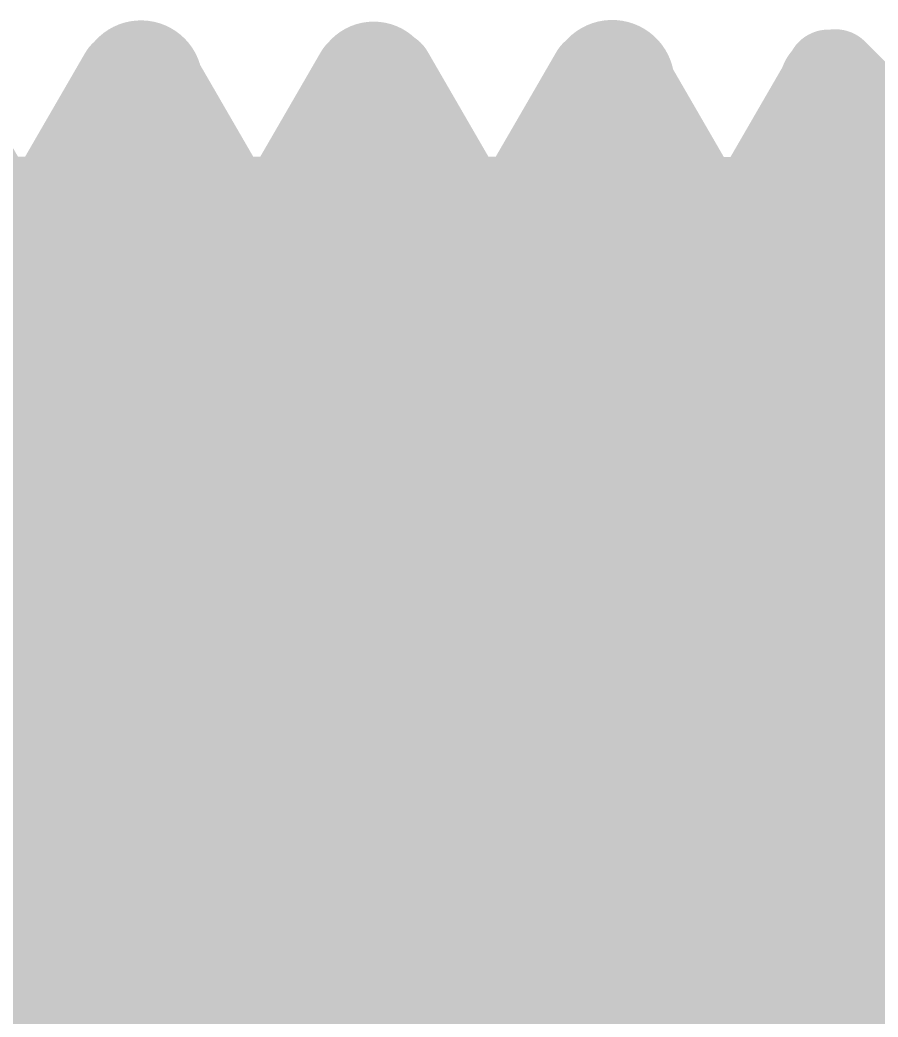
# Model space of a CAD drawing. Header units: millimetres. Extents: x 6.83 to 16.18, y 4.59 to 12.3.
# Drawn here: x 6.9094 to 7.0105, y 8.133 to 8.2504 of the extents above; entities that cross this region are included whole.
import ezdxf

# ---------------------------------------------------------------- set-up
doc = ezdxf.new("R2010")
doc.units = ezdxf.units.MM
doc.header["$MEASUREMENT"] = 0
doc.layers.add('TopOverlay', color=2, linetype='Continuous')

msp = doc.modelspace()

# ---------------------------------------------------------------- linework, layer by layer
at = {"layer": 'TopOverlay', "const_width": 0.01}
for points in [[(6.9214154, 8.242793, -3.668403252937987), (6.9228589, 8.2410094)], [(6.9768272, 8.2428556, -3.620632245332294), (6.9782676, 8.2409392)], [(6.9237838, 8.2380558, -0.05058404973312904), (6.9251688, 8.244343)], [(6.9251688, 8.244343, -0.01974520334444497), (6.9258613, 8.2419202)], [(6.9490834, 8.2426221, -3.78368517791915), (6.9505327, 8.2411968)], [(6.9514841, 8.2380558, -0.05058404973301506), (6.9528691, 8.244343)], [(6.9528691, 8.244343, -0.01974520334504206), (6.9535616, 8.2419202)], [(6.9791838, 8.2380558, -0.05058404973358496), (6.9805688, 8.244343)], [(6.9805689, 8.244343, -0.01974520334504206), (6.9812614, 8.2419202)], [(7.0038978, 8.2420862, -0.3876766281688802), (7.0045668, 8.2439134)], [(7.0054309, 8.2431833, -0.01698169080723096), (7.0070587, 8.2130118)], [(6.9207518, 8.2402995, -0.02099558959303275), (6.9214154, 8.2427929)], [(6.9258613, 8.2419202, -0.02474195630062302), (6.9265538, 8.2380558)], [(6.9535616, 8.2419202, -0.02474195630107804), (6.9542541, 8.2380558)], [(6.9761624, 8.2403656, -0.02093673296520338), (6.9768271, 8.2428555)], [(6.9812613, 8.2419202, -0.02474195630065146), (6.9819538, 8.2380558)], [(7.00323, 8.2365815, -0.01122441712861693), (7.0038978, 8.2420861)], [(6.9228589, 8.2410094, -0.008304341148665939), (6.9235804, 8.2334498)], [(6.9505327, 8.2411968, -0.008892875619056472), (6.9512577, 8.2337243)], [(6.9782675, 8.2409391, -0.008109974182299048), (6.9789882, 8.2333483)], [(6.9200883, 8.2361316, -0.0239127871014048), (6.9207518, 8.2402996)], [(6.9754978, 8.2362125, -0.02395147392654621), (6.9761624, 8.2403656)], [(6.9230913, 8.2313524, -0.0132786198255289), (6.9237838, 8.2380559)], [(6.9265538, 8.2380558, -0.01327853120192942), (6.9272463, 8.2313522)], [(6.9507916, 8.2313524, -0.0132786198255289), (6.9514841, 8.2380559)], [(6.9542542, 8.2380558, -0.01327853120167358), (6.9549467, 8.2313522)], [(6.9784914, 8.2313524, -0.01327861982527306), (6.9791839, 8.2380559)], [(6.9819539, 8.2380558, -0.01327853120147459), (6.9826464, 8.2313522)], [(6.9194248, 8.2288453, -0.01061425651553097), (6.9200882, 8.2361317)], [(6.9748332, 8.2289511, -0.01073074435508702), (6.9754978, 8.2362126)], [(7.0025611, 8.2289892, -0.006836241171460583), (7.00323, 8.2365815)], [(6.9223989, 8.2214253, -0.005152494999374106), (6.9230914, 8.2313524)], [(6.9272463, 8.2313522, -0.005152457688573252), (6.9279388, 8.221425)], [(6.9500992, 8.2214253, -0.00515249499907567), (6.9507917, 8.2313524)], [(6.9549466, 8.2313522, -0.005152457688708259), (6.9556391, 8.221425)], [(6.977799, 8.2214253, -0.005152494999374106), (6.9784915, 8.2313524)], [(6.9826463, 8.2313522, -0.005152457688708259), (6.9833388, 8.221425)], [(6.9682108, 8.2288212, -0.005306519033942178), (6.9682392, 8.2289938)], [(6.9682392, 8.2289938, -0.01039464427181771), (6.9682677, 8.229139)], [(6.9682677, 8.229139, -0.02326882948753859), (6.9682961, 8.2292478)], [(6.9682961, 8.2292478, -0.07629403767443692), (6.9683246, 8.229311)], [(6.9683245, 8.229311, -0.4853903803585072), (6.968353, 8.2293196)], [(6.968353, 8.2293195, -0.1216568620260989), (6.9683815, 8.2292672)], [(6.9683815, 8.2292672, -0.02364708106861021), (6.96841, 8.2291686)], [(6.96841, 8.2291686, -0.005274948820598039), (6.9684385, 8.2290468)], [(6.9684385, 8.2290468, -0.0955930982524368), (6.9711563, 8.2100194)], [(6.9865128, 8.2098332, -0.09316207417608682), (6.9892174, 8.2292476)], [(6.9892174, 8.2292476, -0.0854716310265636), (6.9906046, 8.2241648)], [(6.9043232, 8.2206664, -0.03974721849161791), (6.9056289, 8.2286707)], [(6.9064438, 8.2287861, -0.05355620203434234), (6.9091503, 8.2053633)], [(6.9099611, 8.2043946, -0.05303282852276641), (6.9127257, 8.2287178)], [(6.9130496, 8.2286053, -0.4362669687740443), (6.9144042, 8.2244836)], [(6.931996, 8.2202601, -1.353368337656446), (6.9341323, 8.2278526)], [(6.9341324, 8.2278526, -0.114359290440914), (6.9354873, 8.2221632)], [(6.9393896, 8.2248899, -0.3565641932176451), (6.9403915, 8.2284093)], [(6.9407505, 8.2280597, -0.138107037132378), (6.9435206, 8.2090015)], [(6.9590639, 8.2131321, -0.3618337891088683), (6.9618316, 8.22795)], [(6.9618315, 8.22795, -0.09876718133826155), (6.9631866, 8.2221267)], [(6.994493, 8.2222446, -0.1976352783957118), (6.9958778, 8.2277867)], [(6.9961465, 8.2283023, -0.136149057804307), (6.9988578, 8.2098707)], [(6.9144042, 8.2244835, -0.01317324652307002), (6.9157592, 8.2099509)], [(6.9383887, 8.2142476, -0.008358437815686721), (6.9393896, 8.2248899)], [(6.9658274, 8.2108846, -0.005338427866208605), (6.9669514, 8.2232224)], [(6.9906045, 8.2241648, -0.0167532485353192), (6.9919913, 8.2091731)], [(7.0130691, 8.1914331, -0.01448588326106275), (7.0154886, 8.2237761)], [(6.9354873, 8.2221632, -0.01125348828590683), (6.9368414, 8.2054267)], [(6.9631867, 8.2221267, -0.01156821772016065), (6.9645412, 8.2054454)], [(6.9931084, 8.2049351, -0.009570692669118698), (6.994493, 8.2222446)], [(6.9309279, 8.2072433, -0.007497130438007815), (6.9319961, 8.2202601)], [(6.9373865, 8.199957, -0.004952246792158174), (6.9383887, 8.2142476)], [(6.9576796, 8.1915583, -0.006271319369523165), (6.9590639, 8.213132)], [(6.9647011, 8.1933328, -0.005876777637598842), (6.9658273, 8.2108845)], [(6.9157591, 8.209951, -0.004877086034251207), (6.9171136, 8.1874107)], [(6.9435206, 8.2090015, -0.004771656901046551), (6.9449063, 8.1856531)], [(6.9711562, 8.2100194, -0.004600408952048649), (6.9725152, 8.1873698)], [(6.98516, 8.1874317, -0.005334933454664526), (6.986513, 8.2098332)], [(6.9919913, 8.2091731, -0.004398921093132588), (6.9933781, 8.1856672)], [(6.9988577, 8.2098707, -0.005231227283991229), (7.0002132, 8.1874543)]]:
    msp.add_lwpolyline(points, format="xyb", dxfattribs=at)
for points in [[(6.9217069, 8.244343), (6.9251688, 8.244343)], [(6.9253923, 8.2441945), (6.9262723, 8.2426735)], [(6.9494067, 8.244343), (6.9528691, 8.244343)], [(6.9530921, 8.2441926), (6.9539721, 8.2426716)], [(6.9751964, 8.2412156), (6.9769163, 8.2441864)], [(6.9771064, 8.244343), (6.9805689, 8.244343)], [(6.9807947, 8.2441893), (6.9816748, 8.2426684)], [(7.0029148, 8.2413091), (7.0046507, 8.244309)], [(7.0054127, 8.244343), (7.0122239, 8.2375321)], [(7.0054127, 8.243201), (7.0054127, 8.244343)], [(6.9196798, 8.2410665), (6.9214294, 8.2440905)], [(6.9474069, 8.2411191), (6.9491732, 8.2441717)], [(7.0045668, 8.2439133), (7.0054127, 8.2432011)], [(7.0054127, 8.2198251), (7.0054127, 8.243201)], [(6.9262723, 8.2426735), (6.9271523, 8.2411524)], [(6.9539721, 8.2426716), (6.9548522, 8.2411506)], [(6.9816748, 8.2426684), (6.9825549, 8.2411475)], [(6.918805, 8.2395545), (6.9196798, 8.2410665)], [(6.9271523, 8.2411524), (6.9280323, 8.2396315)], [(6.9465237, 8.2395928), (6.9474069, 8.2411191)], [(6.9548522, 8.2411506), (6.9557323, 8.2396297)], [(6.9743365, 8.2397302), (6.9751964, 8.2412156)], [(6.9825549, 8.2411475), (6.983435, 8.2396265)], [(7.0020468, 8.2398091), (7.0029148, 8.2413091)], [(6.9179301, 8.2380426), (6.918805, 8.2395545)], [(6.9280323, 8.2396315), (6.9289123, 8.2381105)], [(6.9456405, 8.2380666), (6.9465237, 8.2395928)], [(6.9557323, 8.2396297), (6.9566124, 8.2381087)], [(6.9734765, 8.2382449), (6.9743365, 8.2397302)], [(6.983435, 8.2396265), (6.9843151, 8.2381056)], [(7.0011788, 8.2383091), (7.0020468, 8.2398091)], [(6.9170551, 8.2365307), (6.9179301, 8.2380426)], [(6.9289123, 8.2381105), (6.9297924, 8.2365895)], [(6.9447573, 8.2365404), (6.9456405, 8.2380666)], [(6.9566124, 8.2381087), (6.9574926, 8.2365878)], [(6.9726166, 8.2367595), (6.9734765, 8.2382449)], [(6.9843151, 8.2381056), (6.9851953, 8.2365847)], [(7.0003108, 8.2368091), (7.0011788, 8.2383091)], [(7.0122285, 8.2375237), (7.0169494, 8.2293474)], [(7.0122297, 8.2375243), (7.0204095, 8.2293449)], [(6.9161801, 8.2350189), (6.9170551, 8.2365307)], [(6.9297924, 8.2365895), (6.9306725, 8.2350686)], [(6.943874, 8.2350143), (6.9447573, 8.2365404)], [(6.9574926, 8.2365878), (6.9583728, 8.2350669)], [(6.9717566, 8.2352742), (6.9726166, 8.2367595)], [(6.9851953, 8.2365847), (6.9860755, 8.2350638)], [(6.9994428, 8.235309), (7.0003108, 8.2368091)], [(6.915305, 8.2335071), (6.9161801, 8.2350189)], [(6.9306725, 8.2350686), (6.9315527, 8.2335477)], [(6.9429906, 8.2334882), (6.943874, 8.2350143)], [(6.9471561, 8.2280836), (6.9476754, 8.2351325)], [(6.9583728, 8.2350669), (6.959253, 8.233546)], [(6.9708966, 8.2337889), (6.9717566, 8.2352742)], [(6.9860755, 8.2350638), (6.9869557, 8.233543)], [(6.9985747, 8.233809), (6.9994428, 8.235309)], [(6.9512577, 8.2337243), (6.9519826, 8.2239782)], [(6.9700365, 8.2323036), (6.9708966, 8.2337889)], [(6.9977066, 8.2323089), (6.9985747, 8.233809)], [(6.903852, 8.2335418), (6.9047323, 8.2320208)], [(6.9144298, 8.2319954), (6.915305, 8.2335071)], [(6.9235804, 8.2334498), (6.924302, 8.2236797)], [(6.9315527, 8.2335477), (6.9324329, 8.2320269)], [(6.9421072, 8.2319622), (6.9429906, 8.2334882)], [(6.959253, 8.233546), (6.9601332, 8.2320251)], [(6.9789882, 8.2333484), (6.9797086, 8.2235698)], [(6.9869557, 8.233543), (6.9878359, 8.2320221)], [(6.9047323, 8.2320208), (6.9064931, 8.228979)], [(6.9135546, 8.2304837), (6.9144298, 8.2319954)], [(6.9324329, 8.2320269), (6.9341934, 8.2289852)], [(6.9412238, 8.2304362), (6.9421072, 8.2319622)], [(6.9601332, 8.2320251), (6.9618937, 8.2289834)], [(6.9691765, 8.2308183), (6.9700365, 8.2323036)], [(6.9878359, 8.2320221), (6.9895964, 8.2289805)], [(6.9968385, 8.2308088), (6.9977066, 8.2323089)], [(6.9126794, 8.228972), (6.9135546, 8.2304837)], [(6.9403404, 8.2289102), (6.9412238, 8.2304362)], [(6.9683165, 8.2293331), (6.9691765, 8.2308183)], [(6.9959704, 8.2293087), (6.9968385, 8.2308088)], [(6.9060853, 8.2293331), (6.9062883, 8.2293331)], [(6.9062883, 8.2293331), (6.9130895, 8.2293331)], [(6.9337857, 8.2293487), (6.9339828, 8.2293487)], [(6.9339828, 8.2293487), (6.9407974, 8.2293487)], [(6.9614731, 8.2293331), (6.9616913, 8.2293331)], [(6.9616913, 8.2293331), (6.9684848, 8.2293331)], [(6.9680865, 8.2289362), (6.9683165, 8.2293331)], [(6.9741687, 8.2186683), (6.9748332, 8.2289511)], [(6.9891787, 8.2293087), (6.9894063, 8.2293087)], [(6.9894063, 8.2293087), (6.9961904, 8.2293087)], [(6.9958173, 8.2290443), (6.9959704, 8.2293087)], [(7.0018924, 8.2188746), (7.0025611, 8.2289892)], [(6.9061247, 8.228741), (6.9064438, 8.2287861)], [(6.9187615, 8.2185483), (6.9194249, 8.2288452)], [(6.9461173, 8.2120396), (6.9471561, 8.2280836)], [(6.968154, 8.2284305), (6.9682108, 8.2288212)], [(6.924302, 8.2236797), (6.9250237, 8.2116356)], [(6.9519826, 8.2239782), (6.9527074, 8.211932)], [(6.9797086, 8.2235698), (6.9804291, 8.2115267)], [(6.9217063, 8.2089031), (6.9223988, 8.2214253)], [(6.9279388, 8.2214251), (6.9286313, 8.2089029)], [(6.9494067, 8.2089031), (6.9500992, 8.2214253)], [(6.9556391, 8.2214251), (6.9563316, 8.2089029)], [(6.9771064, 8.2089031), (6.9777989, 8.2214253)], [(6.9833388, 8.2214251), (6.9840313, 8.2089029)], [(6.9180982, 8.2059883), (6.9187615, 8.2185483)], [(6.9735041, 8.2061082), (6.9741687, 8.2186683)], [(7.0012241, 8.2065362), (7.0018924, 8.2188746)], [(6.8333137, 8.214343), (6.9095132, 8.214343)], [(6.9094129, 8.1233431), (6.9094129, 8.214343)], [(7.0070587, 8.2130118), (7.0078839, 8.185725)], [(6.9250237, 8.2116356), (6.9257454, 8.1971081)], [(6.9455979, 8.2021112), (6.9461173, 8.2120396)], [(6.9527074, 8.211932), (6.9534322, 8.1973844)], [(6.9804291, 8.2115267), (6.9811497, 8.1970065)], [(6.9210139, 8.1943939), (6.9217063, 8.2089031)], [(6.9286313, 8.2089029), (6.9293238, 8.1943938)], [(6.9487142, 8.1943939), (6.9494067, 8.2089031)], [(6.9563316, 8.2089029), (6.9570241, 8.1943938)], [(6.9764139, 8.1943939), (6.9771064, 8.2089031)], [(6.9840313, 8.2089029), (6.9847238, 8.1943938)], [(6.9298597, 8.1893192), (6.9309278, 8.2072433)], [(6.9174348, 8.1917544), (6.9180982, 8.2059883)], [(6.9645411, 8.2054454), (6.9658956, 8.1813813)], [(6.9728396, 8.1918621), (6.9735041, 8.2061082)], [(7.0005558, 8.1923194), (7.0012241, 8.2065362)], [(6.9085792, 8.1793351), (6.9099612, 8.2043946)], [(6.9091503, 8.2053634), (6.9105039, 8.1812195)], [(6.9368414, 8.2054267), (6.9381956, 8.1813843)], [(6.9917232, 8.1802308), (6.9931083, 8.2049351)], [(6.9093266, 8.202343), (6.9169996, 8.202343)], [(6.9169127, 8.1233431), (6.9169127, 8.202343)], [(6.9450786, 8.190781), (6.9455979, 8.2021112)], [(6.9363851, 8.1814896), (6.9373865, 8.199957)], [(6.9534322, 8.1973844), (6.9541571, 8.1806752)], [(6.9257454, 8.1971081), (6.926467, 8.1804427)], [(6.9811497, 8.1970065), (6.9818704, 8.1803573)], [(6.9203214, 8.1782468), (6.9210139, 8.1943939)], [(6.9293238, 8.1943938), (6.9300163, 8.1782466)], [(6.9480217, 8.1782468), (6.9487142, 8.1943939)], [(6.9570241, 8.1943938), (6.9577166, 8.1782466)], [(6.9757214, 8.1782468), (6.9764139, 8.1943939)], [(6.9847238, 8.1943938), (6.9854163, 8.1782466)], [(6.9635758, 8.1708019), (6.9647012, 8.1933328)], [(6.9167715, 8.1760978), (6.9174348, 8.1917544)], [(6.9562954, 8.163115), (6.9576795, 8.1915584)], [(6.9721751, 8.176185), (6.9728396, 8.1918621)], [(6.9998871, 8.1765096), (7.0005558, 8.1923194)], [(7.0118593, 8.1667156), (7.0130691, 8.1914331)], [(6.9445592, 8.1783668), (6.9450786, 8.190781)], [(6.9287913, 8.167427), (6.9298597, 8.1893192)], [(6.9171137, 8.1874106), (6.9184685, 8.1588692)], [(6.9725152, 8.1873697), (6.9738741, 8.1587672)], [(6.9838076, 8.1588935), (6.9851599, 8.1874317)], [(7.0002132, 8.1874543), (7.0015695, 8.1588695)], [(6.9449062, 8.1856531), (6.9462907, 8.1560834)], [(6.9933782, 8.1856672), (6.9947649, 8.1560933)], [(7.0078839, 8.185725), (7.0087113, 8.1533125)], [(6.9105039, 8.1812195), (6.9118574, 8.1516824)], [(6.935384, 8.1599797), (6.9363851, 8.1814896)], [(6.9381956, 8.1813843), (6.9395499, 8.1518296)], [(6.9658956, 8.1813813), (6.9672501, 8.1518256)], [(6.926467, 8.1804427), (6.9271886, 8.1622341)], [(6.9541571, 8.1806752), (6.9548819, 8.1624018)], [(6.9818704, 8.1803573), (6.9825911, 8.1621726)], [(6.9903386, 8.1497556), (6.9917232, 8.1802308)], [(6.9071962, 8.1488499), (6.9085792, 8.1793351)], [(6.9196289, 8.1607503), (6.9203214, 8.1782468)], [(6.9300163, 8.1782466), (6.9307088, 8.1607502)], [(6.9440398, 8.1651903), (6.9445592, 8.1783668)], [(6.9473292, 8.1607503), (6.9480217, 8.1782468)], [(6.9577166, 8.1782466), (6.9584091, 8.1607502)], [(6.9750289, 8.1607503), (6.9757214, 8.1782468)], [(6.9854163, 8.1782466), (6.9861088, 8.1607502)], [(6.9161081, 8.1592352), (6.9167715, 8.1760978)], [(6.9715105, 8.1592965), (6.9721751, 8.176185)], [(6.9992184, 8.1594795), (6.9998871, 8.1765096)], [(6.9624509, 8.1453913), (6.9635758, 8.1708019)], [(6.9277227, 8.143029), (6.9287913, 8.167427)], [(7.0106499, 8.1389328), (7.0118593, 8.1667156)], [(6.9435205, 8.1515143), (6.9440398, 8.1651903)], [(6.9271886, 8.1622341), (6.9279102, 8.1430352)], [(6.9548819, 8.1624018), (6.9556068, 8.1431229)], [(6.9549115, 8.1308394), (6.9562954, 8.163115)], [(6.9825911, 8.1621726), (6.9833115, 8.1430031)], [(6.9189364, 8.142289), (6.9196289, 8.1607503)], [(6.9307088, 8.1607502), (6.9320937, 8.1233431)], [(6.9343826, 8.1366978), (6.935384, 8.1599797)], [(6.9466367, 8.142289), (6.9473292, 8.1607503)], [(6.9584091, 8.1607502), (6.9597941, 8.1233431)], [(6.9743364, 8.142289), (6.9750289, 8.1607503)], [(6.9861088, 8.1607502), (6.9874938, 8.1233431)], [(6.9147814, 8.1233431), (6.9161081, 8.1592352)], [(6.9184685, 8.1588692), (6.9198232, 8.1269984)], [(6.9701815, 8.1233431), (6.9715105, 8.1592965)], [(6.9738741, 8.1587672), (6.9752336, 8.1267855)], [(6.9824553, 8.1270896), (6.9838076, 8.1588935)], [(6.9978818, 8.123344), (6.9992184, 8.1594795)], [(7.0015695, 8.1588695), (7.0029252, 8.1269898)], [(6.9462907, 8.1560834), (6.9476765, 8.1233504)], [(6.9947649, 8.1560933), (6.9961521, 8.1232822)], [(7.0087113, 8.1533125), (7.0095504, 8.1184562)], [(6.9118574, 8.1516824), (6.9132101, 8.1194923)], [(6.9395499, 8.1518296), (6.9409047, 8.1196178)], [(6.9424817, 8.1233431), (6.9435205, 8.1515143)], [(6.9672501, 8.1518256), (6.9686052, 8.1196044)], [(6.9889536, 8.116784), (6.9903386, 8.1497556)], [(6.9058144, 8.1158713), (6.9071962, 8.1488499)], [(6.9168635, 8.148843), (6.9563322, 8.148843)], [(6.9168635, 8.148343), (6.9563322, 8.148343)], [(6.9169127, 8.098343), (6.9169127, 8.148343)], [(6.9613244, 8.1184959), (6.9624509, 8.1453913)], [(6.9168635, 8.142593), (6.9563322, 8.142593)], [(6.9182439, 8.1233431), (6.9189364, 8.142289)], [(6.9266545, 8.1174775), (6.9277227, 8.143029)], [(6.9279102, 8.1430352), (6.9286319, 8.1233431)], [(6.9459442, 8.1233431), (6.9466367, 8.142289)], [(6.9556068, 8.1431229), (6.9563316, 8.1233431)], [(6.9562829, 8.104093), (6.9562829, 8.142593)], [(6.9736439, 8.1233431), (6.9743364, 8.142289)], [(6.9833115, 8.1430031), (6.9840319, 8.1233431)], [(7.0094403, 8.1099314), (7.0106499, 8.1389328)], [(6.9333809, 8.1126825), (6.9343826, 8.1366978)], [(6.9535277, 8.0978312), (6.9549115, 8.1308394)]]:
    msp.add_lwpolyline(points, dxfattribs=at)
at = {"layer": 'TopOverlay', "const_width": 0.005}
for points in [[(6.9192069, 8.244343, 1), (6.9242069, 8.244343, 1)], [(6.9226688, 8.244343, 1), (6.9276688, 8.244343, 1)], [(6.9226688, 8.244343, 1), (6.9276688, 8.244343, 1)], [(6.9226688, 8.244343, 1), (6.9276688, 8.244343, 1)], [(6.9228923, 8.2441945, 1), (6.9278923, 8.2441945, 1)], [(6.9469067, 8.244343, 1), (6.9519067, 8.244343, 1)], [(6.9503691, 8.244343, 1), (6.9553691, 8.244343, 1)], [(6.9503691, 8.244343, 1), (6.9553691, 8.244343, 1)], [(6.9503691, 8.244343, 1), (6.9553691, 8.244343, 1)], [(6.9505921, 8.2441926, 1), (6.9555921, 8.2441926, 1)], [(6.9744163, 8.2441864, 1), (6.9794163, 8.2441864, 1)], [(6.9746064, 8.244343, 1), (6.9796064, 8.244343, 1)], [(6.9780688, 8.244343, 1), (6.9830688, 8.244343, 1)], [(6.9780689, 8.244343, 1), (6.9830689, 8.244343, 1)], [(6.9780689, 8.244343, 1), (6.9830689, 8.244343, 1)], [(6.9782947, 8.2441893, 1), (6.9832947, 8.2441893, 1)], [(7.0021507, 8.244309, 1), (7.0071507, 8.244309, 1)], [(7.0029127, 8.244343, 1), (7.0079127, 8.244343, 1)], [(7.0029127, 8.244343, 1), (7.0079127, 8.244343, 1)], [(6.9189294, 8.2440905, 1), (6.9239294, 8.2440905, 1)], [(6.9466732, 8.2441717, 1), (6.9516732, 8.2441717, 1)], [(7.0020668, 8.2439134, 1), (7.0070668, 8.2439134, 1)], [(7.0020668, 8.2439133, 1), (7.0070668, 8.2439133, 1)], [(7.0029127, 8.2432011, 1), (7.0079127, 8.2432011, 1)], [(7.0029127, 8.243201, 1), (7.0079127, 8.243201, 1)], [(7.0029127, 8.243201, 1), (7.0079127, 8.243201, 1)], [(7.0029309, 8.2431833, 1), (7.0079309, 8.2431833, 1)], [(6.9189154, 8.242793, 1), (6.9239154, 8.242793, 1)], [(6.9189154, 8.2427929, 1), (6.9239154, 8.2427929, 1)], [(6.9233613, 8.2419202, 1), (6.9283613, 8.2419202, 1)], [(6.9233613, 8.2419202, 1), (6.9283613, 8.2419202, 1)], [(6.9237723, 8.2426735, 1), (6.9287723, 8.2426735, 1)], [(6.9237723, 8.2426735, 1), (6.9287723, 8.2426735, 1)], [(6.9465834, 8.2426221, 1), (6.9515834, 8.2426221, 1)], [(6.9510616, 8.2419202, 1), (6.9560616, 8.2419202, 1)], [(6.9510616, 8.2419202, 1), (6.9560616, 8.2419202, 1)], [(6.9514721, 8.2426716, 1), (6.9564721, 8.2426716, 1)], [(6.9514721, 8.2426716, 1), (6.9564721, 8.2426716, 1)], [(6.9743271, 8.2428555, 1), (6.9793271, 8.2428555, 1)], [(6.9743272, 8.2428556, 1), (6.9793272, 8.2428556, 1)], [(6.9787613, 8.2419202, 1), (6.9837613, 8.2419202, 1)], [(6.9787614, 8.2419202, 1), (6.9837614, 8.2419202, 1)], [(6.9791748, 8.2426684, 1), (6.9841748, 8.2426684, 1)], [(6.9791748, 8.2426684, 1), (6.9841748, 8.2426684, 1)], [(7.0013978, 8.2420862, 1), (7.0063978, 8.2420862, 1)], [(7.0013978, 8.2420861, 1), (7.0063978, 8.2420861, 1)], [(6.9171798, 8.2410665, 1), (6.9221798, 8.2410665, 1)], [(6.9171798, 8.2410665, 1), (6.9221798, 8.2410665, 1)], [(6.9203589, 8.2410094, 1), (6.9253589, 8.2410094, 1)], [(6.9203589, 8.2410094, 1), (6.9253589, 8.2410094, 1)], [(6.9246523, 8.2411524, 1), (6.9296523, 8.2411524, 1)], [(6.9246523, 8.2411524, 1), (6.9296523, 8.2411524, 1)], [(6.9449069, 8.2411191, 1), (6.9499069, 8.2411191, 1)], [(6.9449069, 8.2411191, 1), (6.9499069, 8.2411191, 1)], [(6.9480327, 8.2411968, 1), (6.9530327, 8.2411968, 1)], [(6.9480327, 8.2411968, 1), (6.9530327, 8.2411968, 1)], [(6.9523522, 8.2411506, 1), (6.9573522, 8.2411506, 1)], [(6.9523522, 8.2411506, 1), (6.9573522, 8.2411506, 1)], [(6.9726964, 8.2412156, 1), (6.9776964, 8.2412156, 1)], [(6.9726964, 8.2412156, 1), (6.9776964, 8.2412156, 1)], [(6.9757675, 8.2409391, 1), (6.9807675, 8.2409391, 1)], [(6.9757676, 8.2409392, 1), (6.9807676, 8.2409392, 1)], [(6.9800549, 8.2411475, 1), (6.9850549, 8.2411475, 1)], [(6.9800549, 8.2411475, 1), (6.9850549, 8.2411475, 1)], [(7.0004148, 8.2413091, 1), (7.0054148, 8.2413091, 1)], [(7.0004148, 8.2413091, 1), (7.0054148, 8.2413091, 1)], [(6.916305, 8.2395545, 1), (6.921305, 8.2395545, 1)], [(6.916305, 8.2395545, 1), (6.921305, 8.2395545, 1)], [(6.9182518, 8.2402996, 1), (6.9232518, 8.2402996, 1)], [(6.9182518, 8.2402995, 1), (6.9232518, 8.2402995, 1)], [(6.9255323, 8.2396315, 1), (6.9305323, 8.2396315, 1)], [(6.9255323, 8.2396315, 1), (6.9305323, 8.2396315, 1)], [(6.9440237, 8.2395928, 1), (6.9490237, 8.2395928, 1)], [(6.9440237, 8.2395928, 1), (6.9490237, 8.2395928, 1)], [(6.9532323, 8.2396297, 1), (6.9582323, 8.2396297, 1)], [(6.9532323, 8.2396297, 1), (6.9582323, 8.2396297, 1)], [(6.9718365, 8.2397302, 1), (6.9768365, 8.2397302, 1)], [(6.9718365, 8.2397302, 1), (6.9768365, 8.2397302, 1)], [(6.9736624, 8.2403656, 1), (6.9786624, 8.2403656, 1)], [(6.9736624, 8.2403656, 1), (6.9786624, 8.2403656, 1)], [(6.980935, 8.2396265, 1), (6.985935, 8.2396265, 1)], [(6.980935, 8.2396265, 1), (6.985935, 8.2396265, 1)], [(6.9995468, 8.2398091, 1), (7.0045468, 8.2398091, 1)], [(6.9995468, 8.2398091, 1), (7.0045468, 8.2398091, 1)], [(6.9154301, 8.2380426, 1), (6.9204301, 8.2380426, 1)], [(6.9154301, 8.2380426, 1), (6.9204301, 8.2380426, 1)], [(6.9212838, 8.2380559, 1), (6.9262838, 8.2380559, 1)], [(6.9212838, 8.2380558, 1), (6.9262838, 8.2380558, 1)], [(6.9240538, 8.2380558, 1), (6.9290538, 8.2380558, 1)], [(6.9240538, 8.2380558, 1), (6.9290538, 8.2380558, 1)], [(6.9264123, 8.2381105, 1), (6.9314123, 8.2381105, 1)], [(6.9264123, 8.2381105, 1), (6.9314123, 8.2381105, 1)], [(6.9431405, 8.2380666, 1), (6.9481405, 8.2380666, 1)], [(6.9431405, 8.2380666, 1), (6.9481405, 8.2380666, 1)], [(6.9489841, 8.2380559, 1), (6.9539841, 8.2380559, 1)], [(6.9489841, 8.2380558, 1), (6.9539841, 8.2380558, 1)], [(6.9517541, 8.2380558, 1), (6.9567541, 8.2380558, 1)], [(6.9517542, 8.2380558, 1), (6.9567542, 8.2380558, 1)], [(6.9541124, 8.2381087, 1), (6.9591124, 8.2381087, 1)], [(6.9541124, 8.2381087, 1), (6.9591124, 8.2381087, 1)], [(6.9709765, 8.2382449, 1), (6.9759765, 8.2382449, 1)], [(6.9709765, 8.2382449, 1), (6.9759765, 8.2382449, 1)], [(6.9766838, 8.2380558, 1), (6.9816838, 8.2380558, 1)], [(6.9766839, 8.2380559, 1), (6.9816839, 8.2380559, 1)], [(6.9794538, 8.2380558, 1), (6.9844538, 8.2380558, 1)], [(6.9794539, 8.2380558, 1), (6.9844539, 8.2380558, 1)], [(6.9818151, 8.2381056, 1), (6.9868151, 8.2381056, 1)], [(6.9818151, 8.2381056, 1), (6.9868151, 8.2381056, 1)], [(6.9986788, 8.2383091, 1), (7.0036788, 8.2383091, 1)], [(6.9986788, 8.2383091, 1), (7.0036788, 8.2383091, 1)], [(7.0097239, 8.2375321, 1), (7.0147239, 8.2375321, 1)], [(7.0097285, 8.2375237, 1), (7.0147285, 8.2375237, 1)], [(7.0097297, 8.2375243, 1), (7.0147297, 8.2375243, 1)], [(6.9145551, 8.2365307, 1), (6.9195551, 8.2365307, 1)], [(6.9145551, 8.2365307, 1), (6.9195551, 8.2365307, 1)], [(6.9175882, 8.2361317, 1), (6.9225882, 8.2361317, 1)], [(6.9175883, 8.2361316, 1), (6.9225883, 8.2361316, 1)], [(6.9272924, 8.2365895, 1), (6.9322924, 8.2365895, 1)], [(6.9272924, 8.2365895, 1), (6.9322924, 8.2365895, 1)], [(6.9422573, 8.2365404, 1), (6.9472573, 8.2365404, 1)], [(6.9422573, 8.2365404, 1), (6.9472573, 8.2365404, 1)], [(6.9549926, 8.2365878, 1), (6.9599926, 8.2365878, 1)], [(6.9549926, 8.2365878, 1), (6.9599926, 8.2365878, 1)], [(6.9701166, 8.2367595, 1), (6.9751166, 8.2367595, 1)], [(6.9701166, 8.2367595, 1), (6.9751166, 8.2367595, 1)], [(6.9729978, 8.2362126, 1), (6.9779978, 8.2362126, 1)], [(6.9729978, 8.2362125, 1), (6.9779978, 8.2362125, 1)], [(6.9826953, 8.2365847, 1), (6.9876953, 8.2365847, 1)], [(6.9826953, 8.2365847, 1), (6.9876953, 8.2365847, 1)], [(6.9978108, 8.2368091, 1), (7.0028108, 8.2368091, 1)], [(6.9978108, 8.2368091, 1), (7.0028108, 8.2368091, 1)], [(7.00073, 8.2365815, 1), (7.00573, 8.2365815, 1)], [(7.00073, 8.2365815, 1), (7.00573, 8.2365815, 1)], [(6.9136801, 8.2350189, 1), (6.9186801, 8.2350189, 1)], [(6.9136801, 8.2350189, 1), (6.9186801, 8.2350189, 1)], [(6.9281725, 8.2350686, 1), (6.9331725, 8.2350686, 1)], [(6.9281725, 8.2350686, 1), (6.9331725, 8.2350686, 1)], [(6.941374, 8.2350143, 1), (6.946374, 8.2350143, 1)], [(6.941374, 8.2350143, 1), (6.946374, 8.2350143, 1)], [(6.9451754, 8.2351325, 1), (6.9501754, 8.2351325, 1)], [(6.9558728, 8.2350669, 1), (6.9608728, 8.2350669, 1)], [(6.9558728, 8.2350669, 1), (6.9608728, 8.2350669, 1)], [(6.9692566, 8.2352742, 1), (6.9742566, 8.2352742, 1)], [(6.9692566, 8.2352742, 1), (6.9742566, 8.2352742, 1)], [(6.9835755, 8.2350638, 1), (6.9885755, 8.2350638, 1)], [(6.9835755, 8.2350638, 1), (6.9885755, 8.2350638, 1)], [(6.9969428, 8.235309, 1), (7.0019428, 8.235309, 1)], [(6.9969428, 8.235309, 1), (7.0019428, 8.235309, 1)], [(6.9487577, 8.2337243, 1), (6.9537577, 8.2337243, 1)], [(6.9487577, 8.2337243, 1), (6.9537577, 8.2337243, 1)], [(6.9683966, 8.2337889, 1), (6.9733966, 8.2337889, 1)], [(6.9683966, 8.2337889, 1), (6.9733966, 8.2337889, 1)], [(6.9960747, 8.233809, 1), (7.0010747, 8.233809, 1)], [(6.9960747, 8.233809, 1), (7.0010747, 8.233809, 1)], [(6.912805, 8.2335071, 1), (6.917805, 8.2335071, 1)], [(6.912805, 8.2335071, 1), (6.917805, 8.2335071, 1)], [(6.9210804, 8.2334498, 1), (6.9260804, 8.2334498, 1)], [(6.9210804, 8.2334498, 1), (6.9260804, 8.2334498, 1)], [(6.9290527, 8.2335477, 1), (6.9340527, 8.2335477, 1)], [(6.9290527, 8.2335477, 1), (6.9340527, 8.2335477, 1)], [(6.9404906, 8.2334882, 1), (6.9454906, 8.2334882, 1)], [(6.9404906, 8.2334882, 1), (6.9454906, 8.2334882, 1)], [(6.956753, 8.233546, 1), (6.961753, 8.233546, 1)], [(6.956753, 8.233546, 1), (6.961753, 8.233546, 1)], [(6.9764882, 8.2333484, 1), (6.9814882, 8.2333484, 1)], [(6.9764882, 8.2333483, 1), (6.9814882, 8.2333483, 1)], [(6.9844557, 8.233543, 1), (6.9894557, 8.233543, 1)], [(6.9844557, 8.233543, 1), (6.9894557, 8.233543, 1)], [(6.9022323, 8.2320208, 1), (6.9072323, 8.2320208, 1)], [(6.9022323, 8.2320208, 1), (6.9072323, 8.2320208, 1)], [(6.9119298, 8.2319954, 1), (6.9169298, 8.2319954, 1)], [(6.9119298, 8.2319954, 1), (6.9169298, 8.2319954, 1)], [(6.9205913, 8.2313524, 1), (6.9255913, 8.2313524, 1)], [(6.9205914, 8.2313524, 1), (6.9255914, 8.2313524, 1)], [(6.9247463, 8.2313522, 1), (6.9297463, 8.2313522, 1)], [(6.9247463, 8.2313522, 1), (6.9297463, 8.2313522, 1)], [(6.9299329, 8.2320269, 1), (6.9349329, 8.2320269, 1)], [(6.9299329, 8.2320269, 1), (6.9349329, 8.2320269, 1)], [(6.9396072, 8.2319622, 1), (6.9446072, 8.2319622, 1)], [(6.9396072, 8.2319622, 1), (6.9446072, 8.2319622, 1)], [(6.9482916, 8.2313524, 1), (6.9532916, 8.2313524, 1)], [(6.9482917, 8.2313524, 1), (6.9532917, 8.2313524, 1)], [(6.9524466, 8.2313522, 1), (6.9574466, 8.2313522, 1)], [(6.9524467, 8.2313522, 1), (6.9574467, 8.2313522, 1)], [(6.9576332, 8.2320251, 1), (6.9626332, 8.2320251, 1)], [(6.9576332, 8.2320251, 1), (6.9626332, 8.2320251, 1)], [(6.9675365, 8.2323036, 1), (6.9725365, 8.2323036, 1)], [(6.9675365, 8.2323036, 1), (6.9725365, 8.2323036, 1)], [(6.9759914, 8.2313524, 1), (6.9809914, 8.2313524, 1)], [(6.9759915, 8.2313524, 1), (6.9809915, 8.2313524, 1)], [(6.9801463, 8.2313522, 1), (6.9851463, 8.2313522, 1)], [(6.9801464, 8.2313522, 1), (6.9851464, 8.2313522, 1)], [(6.9853359, 8.2320221, 1), (6.9903359, 8.2320221, 1)], [(6.9853359, 8.2320221, 1), (6.9903359, 8.2320221, 1)], [(6.9952066, 8.2323089, 1), (7.0002066, 8.2323089, 1)], [(6.9952066, 8.2323089, 1), (7.0002066, 8.2323089, 1)], [(6.9110546, 8.2304837, 1), (6.9160546, 8.2304837, 1)], [(6.9110546, 8.2304837, 1), (6.9160546, 8.2304837, 1)], [(6.9387238, 8.2304362, 1), (6.9437238, 8.2304362, 1)], [(6.9387238, 8.2304362, 1), (6.9437238, 8.2304362, 1)], [(6.9666765, 8.2308183, 1), (6.9716765, 8.2308183, 1)], [(6.9666765, 8.2308183, 1), (6.9716765, 8.2308183, 1)], [(6.9943385, 8.2308088, 1), (6.9993385, 8.2308088, 1)], [(6.9943385, 8.2308088, 1), (6.9993385, 8.2308088, 1)], [(6.9035853, 8.2293331, 1), (6.9085853, 8.2293331, 1)], [(6.9037883, 8.2293331, 1), (6.9087883, 8.2293331, 1)], [(6.9037883, 8.2293331, 1), (6.9087883, 8.2293331, 1)], [(6.9039931, 8.228979, 1), (6.9089931, 8.228979, 1)], [(6.9101794, 8.228972, 1), (6.9151794, 8.228972, 1)], [(6.9105895, 8.2293331, 1), (6.9155895, 8.2293331, 1)], [(6.9312857, 8.2293487, 1), (6.9362857, 8.2293487, 1)], [(6.9314828, 8.2293487, 1), (6.9364828, 8.2293487, 1)], [(6.9314828, 8.2293487, 1), (6.9364828, 8.2293487, 1)], [(6.9316934, 8.2289852, 1), (6.9366934, 8.2289852, 1)], [(6.9382974, 8.2293487, 1), (6.9432974, 8.2293487, 1)], [(6.9589731, 8.2293331, 1), (6.9639731, 8.2293331, 1)], [(6.9591913, 8.2293331, 1), (6.9641913, 8.2293331, 1)], [(6.9591913, 8.2293331, 1), (6.9641913, 8.2293331, 1)], [(6.9593937, 8.2289834, 1), (6.9643937, 8.2289834, 1)], [(6.9655865, 8.2289362, 1), (6.9705865, 8.2289362, 1)], [(6.9657392, 8.2289938, 1), (6.9707392, 8.2289938, 1)], [(6.9657392, 8.2289938, 1), (6.9707392, 8.2289938, 1)], [(6.9657677, 8.229139, 1), (6.9707677, 8.229139, 1)], [(6.9657677, 8.229139, 1), (6.9707677, 8.229139, 1)], [(6.9657961, 8.2292478, 1), (6.9707961, 8.2292478, 1)], [(6.9657961, 8.2292478, 1), (6.9707961, 8.2292478, 1)], [(6.9658165, 8.2293331, 1), (6.9708165, 8.2293331, 1)], [(6.9658165, 8.2293331, 1), (6.9708165, 8.2293331, 1)], [(6.9658245, 8.229311, 1), (6.9708245, 8.229311, 1)], [(6.9658246, 8.229311, 1), (6.9708246, 8.229311, 1)], [(6.965853, 8.2293196, 1), (6.970853, 8.2293196, 1)], [(6.965853, 8.2293195, 1), (6.970853, 8.2293195, 1)], [(6.9658815, 8.2292672, 1), (6.9708815, 8.2292672, 1)], [(6.9658815, 8.2292672, 1), (6.9708815, 8.2292672, 1)], [(6.96591, 8.2291686, 1), (6.97091, 8.2291686, 1)], [(6.96591, 8.2291686, 1), (6.97091, 8.2291686, 1)], [(6.9659385, 8.2290468, 1), (6.9709385, 8.2290468, 1)], [(6.9659385, 8.2290468, 1), (6.9709385, 8.2290468, 1)], [(6.9659848, 8.2293331, 1), (6.9709848, 8.2293331, 1)], [(6.9723332, 8.2289511, 1), (6.9773332, 8.2289511, 1)], [(6.9723332, 8.2289511, 1), (6.9773332, 8.2289511, 1)], [(6.9866787, 8.2293087, 1), (6.9916787, 8.2293087, 1)], [(6.9867174, 8.2292476, 1), (6.9917174, 8.2292476, 1)], [(6.9867174, 8.2292476, 1), (6.9917174, 8.2292476, 1)], [(6.9869063, 8.2293087, 1), (6.9919063, 8.2293087, 1)], [(6.9869063, 8.2293087, 1), (6.9919063, 8.2293087, 1)], [(6.9870964, 8.2289805, 1), (6.9920964, 8.2289805, 1)], [(6.9933173, 8.2290443, 1), (6.9983173, 8.2290443, 1)], [(6.9934704, 8.2293087, 1), (6.9984704, 8.2293087, 1)], [(6.9934704, 8.2293087, 1), (6.9984704, 8.2293087, 1)], [(6.9936904, 8.2293087, 1), (6.9986904, 8.2293087, 1)], [(7.0000611, 8.2289892, 1), (7.0050611, 8.2289892, 1)], [(7.0000611, 8.2289892, 1), (7.0050611, 8.2289892, 1)], [(6.9031289, 8.2286707, 1), (6.9081289, 8.2286707, 1)], [(6.9036247, 8.228741, 1), (6.9086247, 8.228741, 1)], [(6.9039438, 8.2287861, 1), (6.9089438, 8.2287861, 1)], [(6.9039438, 8.2287861, 1), (6.9089438, 8.2287861, 1)], [(6.9102257, 8.2287178, 1), (6.9152257, 8.2287178, 1)], [(6.9105496, 8.2286053, 1), (6.9155496, 8.2286053, 1)], [(6.9169248, 8.2288453, 1), (6.9219248, 8.2288453, 1)], [(6.9169249, 8.2288452, 1), (6.9219249, 8.2288452, 1)], [(6.9316323, 8.2278526, 1), (6.9366323, 8.2278526, 1)], [(6.9316324, 8.2278526, 1), (6.9366324, 8.2278526, 1)], [(6.9378404, 8.2289102, 1), (6.9428404, 8.2289102, 1)], [(6.9378915, 8.2284093, 1), (6.9428915, 8.2284093, 1)], [(6.9382505, 8.2280597, 1), (6.9432505, 8.2280597, 1)], [(6.9446561, 8.2280836, 1), (6.9496561, 8.2280836, 1)], [(6.9446561, 8.2280836, 1), (6.9496561, 8.2280836, 1)], [(6.9593315, 8.22795, 1), (6.9643315, 8.22795, 1)], [(6.9593316, 8.22795, 1), (6.9643316, 8.22795, 1)], [(6.965654, 8.2284305, 1), (6.970654, 8.2284305, 1)], [(6.9657108, 8.2288212, 1), (6.9707108, 8.2288212, 1)], [(6.9657108, 8.2288212, 1), (6.9707108, 8.2288212, 1)], [(6.9933778, 8.2277867, 1), (6.9983778, 8.2277867, 1)], [(6.9936465, 8.2283023, 1), (6.9986465, 8.2283023, 1)], [(6.9119042, 8.2244836, 1), (6.9169042, 8.2244836, 1)], [(6.9119042, 8.2244835, 1), (6.9169042, 8.2244835, 1)], [(6.9368896, 8.2248899, 1), (6.9418896, 8.2248899, 1)], [(6.9368896, 8.2248899, 1), (6.9418896, 8.2248899, 1)], [(6.921802, 8.2236797, 1), (6.926802, 8.2236797, 1)], [(6.921802, 8.2236797, 1), (6.926802, 8.2236797, 1)], [(6.9494826, 8.2239782, 1), (6.9544826, 8.2239782, 1)], [(6.9494826, 8.2239782, 1), (6.9544826, 8.2239782, 1)], [(6.9644514, 8.2232224, 1), (6.9694514, 8.2232224, 1)], [(6.9772086, 8.2235698, 1), (6.9822086, 8.2235698, 1)], [(6.9772086, 8.2235698, 1), (6.9822086, 8.2235698, 1)], [(6.9881045, 8.2241648, 1), (6.9931045, 8.2241648, 1)], [(6.9881046, 8.2241648, 1), (6.9931046, 8.2241648, 1)], [(6.9329873, 8.2221632, 1), (6.9379873, 8.2221632, 1)], [(6.9329873, 8.2221632, 1), (6.9379873, 8.2221632, 1)], [(6.9606866, 8.2221267, 1), (6.9656866, 8.2221267, 1)], [(6.9606867, 8.2221267, 1), (6.9656867, 8.2221267, 1)], [(6.991993, 8.2222446, 1), (6.996993, 8.2222446, 1)], [(6.991993, 8.2222446, 1), (6.996993, 8.2222446, 1)], [(6.9198988, 8.2214253, 1), (6.9248988, 8.2214253, 1)], [(6.9198989, 8.2214253, 1), (6.9248989, 8.2214253, 1)], [(6.9254388, 8.2214251, 1), (6.9304388, 8.2214251, 1)], [(6.9254388, 8.221425, 1), (6.9304388, 8.221425, 1)], [(6.9475992, 8.2214253, 1), (6.9525992, 8.2214253, 1)], [(6.9475992, 8.2214253, 1), (6.9525992, 8.2214253, 1)], [(6.9531391, 8.2214251, 1), (6.9581391, 8.2214251, 1)], [(6.9531391, 8.221425, 1), (6.9581391, 8.221425, 1)], [(6.9752989, 8.2214253, 1), (6.9802989, 8.2214253, 1)], [(6.975299, 8.2214253, 1), (6.980299, 8.2214253, 1)], [(6.9808388, 8.2214251, 1), (6.9858388, 8.2214251, 1)], [(6.9808388, 8.221425, 1), (6.9858388, 8.221425, 1)], [(6.929496, 8.2202601, 1), (6.934496, 8.2202601, 1)], [(6.9294961, 8.2202601, 1), (6.9344961, 8.2202601, 1)], [(7.0029127, 8.2198251, 1), (7.0079127, 8.2198251, 1)], [(6.9162615, 8.2185483, 1), (6.9212615, 8.2185483, 1)], [(6.9162615, 8.2185483, 1), (6.9212615, 8.2185483, 1)], [(6.9716687, 8.2186683, 1), (6.9766687, 8.2186683, 1)], [(6.9716687, 8.2186683, 1), (6.9766687, 8.2186683, 1)], [(6.9993924, 8.2188746, 1), (7.0043924, 8.2188746, 1)], [(6.9993924, 8.2188746, 1), (7.0043924, 8.2188746, 1)], [(6.9069129, 8.214343, 1), (6.9119129, 8.214343, 1)], [(6.9070132, 8.214343, 1), (6.9120132, 8.214343, 1)], [(6.9358887, 8.2142476, 1), (6.9408887, 8.2142476, 1)], [(6.9358887, 8.2142476, 1), (6.9408887, 8.2142476, 1)], [(6.9565639, 8.2131321, 1), (6.9615639, 8.2131321, 1)], [(6.9565639, 8.213132, 1), (6.9615639, 8.213132, 1)], [(7.0045587, 8.2130118, 1), (7.0095587, 8.2130118, 1)], [(7.0045587, 8.2130118, 1), (7.0095587, 8.2130118, 1)], [(6.9225237, 8.2116356, 1), (6.9275237, 8.2116356, 1)], [(6.9225237, 8.2116356, 1), (6.9275237, 8.2116356, 1)], [(6.9436173, 8.2120396, 1), (6.9486173, 8.2120396, 1)], [(6.9436173, 8.2120396, 1), (6.9486173, 8.2120396, 1)], [(6.9502074, 8.211932, 1), (6.9552074, 8.211932, 1)], [(6.9502074, 8.211932, 1), (6.9552074, 8.211932, 1)], [(6.9779291, 8.2115267, 1), (6.9829291, 8.2115267, 1)], [(6.9779291, 8.2115267, 1), (6.9829291, 8.2115267, 1)], [(6.9633273, 8.2108845, 1), (6.9683273, 8.2108845, 1)], [(6.9633274, 8.2108846, 1), (6.9683274, 8.2108846, 1)], [(6.9132591, 8.209951, 1), (6.9182591, 8.209951, 1)], [(6.9132592, 8.2099509, 1), (6.9182592, 8.2099509, 1)], [(6.9410206, 8.2090015, 1), (6.9460206, 8.2090015, 1)], [(6.9410206, 8.2090015, 1), (6.9460206, 8.2090015, 1)], [(6.9686562, 8.2100194, 1), (6.9736562, 8.2100194, 1)], [(6.9686563, 8.2100194, 1), (6.9736563, 8.2100194, 1)], [(6.9840128, 8.2098332, 1), (6.9890128, 8.2098332, 1)], [(6.984013, 8.2098332, 1), (6.989013, 8.2098332, 1)], [(6.9894913, 8.2091731, 1), (6.9944913, 8.2091731, 1)], [(6.9894913, 8.2091731, 1), (6.9944913, 8.2091731, 1)], [(6.9963577, 8.2098707, 1), (7.0013577, 8.2098707, 1)], [(6.9963578, 8.2098707, 1), (7.0013578, 8.2098707, 1)], [(6.9192063, 8.2089031, 1), (6.9242063, 8.2089031, 1)], [(6.9192063, 8.2089031, 1), (6.9242063, 8.2089031, 1)], [(6.9261313, 8.2089029, 1), (6.9311313, 8.2089029, 1)], [(6.9261313, 8.2089029, 1), (6.9311313, 8.2089029, 1)], [(6.9469067, 8.2089031, 1), (6.9519067, 8.2089031, 1)], [(6.9469067, 8.2089031, 1), (6.9519067, 8.2089031, 1)], [(6.9538316, 8.2089029, 1), (6.9588316, 8.2089029, 1)], [(6.9538316, 8.2089029, 1), (6.9588316, 8.2089029, 1)], [(6.9746064, 8.2089031, 1), (6.9796064, 8.2089031, 1)], [(6.9746064, 8.2089031, 1), (6.9796064, 8.2089031, 1)], [(6.9815313, 8.2089029, 1), (6.9865313, 8.2089029, 1)], [(6.9815313, 8.2089029, 1), (6.9865313, 8.2089029, 1)], [(6.9284278, 8.2072433, 1), (6.9334278, 8.2072433, 1)], [(6.9284279, 8.2072433, 1), (6.9334279, 8.2072433, 1)], [(6.9155982, 8.2059883, 1), (6.9205982, 8.2059883, 1)], [(6.9155982, 8.2059883, 1), (6.9205982, 8.2059883, 1)], [(6.9620411, 8.2054454, 1), (6.9670411, 8.2054454, 1)], [(6.9620412, 8.2054454, 1), (6.9670412, 8.2054454, 1)], [(6.9710041, 8.2061082, 1), (6.9760041, 8.2061082, 1)], [(6.9710041, 8.2061082, 1), (6.9760041, 8.2061082, 1)], [(6.9987241, 8.2065362, 1), (7.0037241, 8.2065362, 1)], [(6.9987241, 8.2065362, 1), (7.0037241, 8.2065362, 1)], [(6.9066503, 8.2053634, 1), (6.9116503, 8.2053634, 1)], [(6.9066503, 8.2053633, 1), (6.9116503, 8.2053633, 1)], [(6.9074611, 8.2043946, 1), (6.9124611, 8.2043946, 1)], [(6.9074612, 8.2043946, 1), (6.9124612, 8.2043946, 1)], [(6.9343414, 8.2054267, 1), (6.9393414, 8.2054267, 1)], [(6.9343414, 8.2054267, 1), (6.9393414, 8.2054267, 1)], [(6.9906083, 8.2049351, 1), (6.9956083, 8.2049351, 1)], [(6.9906084, 8.2049351, 1), (6.9956084, 8.2049351, 1)], [(6.9068266, 8.202343, 1), (6.9118266, 8.202343, 1)], [(6.9144127, 8.202343, 1), (6.9194127, 8.202343, 1)], [(6.9144996, 8.202343, 1), (6.9194996, 8.202343, 1)], [(6.9430979, 8.2021112, 1), (6.9480979, 8.2021112, 1)], [(6.9430979, 8.2021112, 1), (6.9480979, 8.2021112, 1)], [(6.9348865, 8.199957, 1), (6.9398865, 8.199957, 1)], [(6.9348865, 8.199957, 1), (6.9398865, 8.199957, 1)], [(6.9509322, 8.1973844, 1), (6.9559322, 8.1973844, 1)], [(6.9509322, 8.1973844, 1), (6.9559322, 8.1973844, 1)], [(6.9232454, 8.1971081, 1), (6.9282454, 8.1971081, 1)], [(6.9232454, 8.1971081, 1), (6.9282454, 8.1971081, 1)], [(6.9786497, 8.1970065, 1), (6.9836497, 8.1970065, 1)], [(6.9786497, 8.1970065, 1), (6.9836497, 8.1970065, 1)], [(6.9185139, 8.1943939, 1), (6.9235139, 8.1943939, 1)], [(6.9185139, 8.1943939, 1), (6.9235139, 8.1943939, 1)], [(6.9268238, 8.1943938, 1), (6.9318238, 8.1943938, 1)], [(6.9268238, 8.1943938, 1), (6.9318238, 8.1943938, 1)], [(6.9462142, 8.1943939, 1), (6.9512142, 8.1943939, 1)], [(6.9462142, 8.1943939, 1), (6.9512142, 8.1943939, 1)], [(6.9545241, 8.1943938, 1), (6.9595241, 8.1943938, 1)], [(6.9545241, 8.1943938, 1), (6.9595241, 8.1943938, 1)], [(6.9739139, 8.1943939, 1), (6.9789139, 8.1943939, 1)], [(6.9739139, 8.1943939, 1), (6.9789139, 8.1943939, 1)], [(6.9822238, 8.1943938, 1), (6.9872238, 8.1943938, 1)], [(6.9822238, 8.1943938, 1), (6.9872238, 8.1943938, 1)], [(6.9622011, 8.1933328, 1), (6.9672011, 8.1933328, 1)], [(6.9622012, 8.1933328, 1), (6.9672012, 8.1933328, 1)], [(6.9149348, 8.1917544, 1), (6.9199348, 8.1917544, 1)], [(6.9149348, 8.1917544, 1), (6.9199348, 8.1917544, 1)], [(6.9551795, 8.1915584, 1), (6.9601795, 8.1915584, 1)], [(6.9551796, 8.1915583, 1), (6.9601796, 8.1915583, 1)], [(6.9703396, 8.1918621, 1), (6.9753396, 8.1918621, 1)], [(6.9703396, 8.1918621, 1), (6.9753396, 8.1918621, 1)], [(6.9980558, 8.1923194, 1), (7.0030558, 8.1923194, 1)], [(6.9980558, 8.1923194, 1), (7.0030558, 8.1923194, 1)], [(7.0105691, 8.1914331, 1), (7.0155691, 8.1914331, 1)], [(7.0105691, 8.1914331, 1), (7.0155691, 8.1914331, 1)], [(6.9425786, 8.190781, 1), (6.9475786, 8.190781, 1)], [(6.9425786, 8.190781, 1), (6.9475786, 8.190781, 1)], [(6.9273597, 8.1893192, 1), (6.9323597, 8.1893192, 1)], [(6.9273597, 8.1893192, 1), (6.9323597, 8.1893192, 1)], [(6.9146136, 8.1874107, 1), (6.9196136, 8.1874107, 1)], [(6.9146137, 8.1874106, 1), (6.9196137, 8.1874106, 1)], [(6.9700152, 8.1873698, 1), (6.9750152, 8.1873698, 1)], [(6.9700152, 8.1873697, 1), (6.9750152, 8.1873697, 1)], [(6.9826599, 8.1874317, 1), (6.9876599, 8.1874317, 1)], [(6.98266, 8.1874317, 1), (6.98766, 8.1874317, 1)], [(6.9977132, 8.1874543, 1), (7.0027132, 8.1874543, 1)], [(6.9977132, 8.1874543, 1), (7.0027132, 8.1874543, 1)], [(6.9424062, 8.1856531, 1), (6.9474062, 8.1856531, 1)], [(6.9424063, 8.1856531, 1), (6.9474063, 8.1856531, 1)], [(6.9908781, 8.1856672, 1), (6.9958781, 8.1856672, 1)], [(6.9908782, 8.1856672, 1), (6.9958782, 8.1856672, 1)], [(7.0053839, 8.185725, 1), (7.0103839, 8.185725, 1)], [(7.0053839, 8.185725, 1), (7.0103839, 8.185725, 1)], [(6.9080039, 8.1812195, 1), (6.9130039, 8.1812195, 1)], [(6.9080039, 8.1812195, 1), (6.9130039, 8.1812195, 1)], [(6.9338851, 8.1814896, 1), (6.9388851, 8.1814896, 1)], [(6.9338851, 8.1814896, 1), (6.9388851, 8.1814896, 1)], [(6.9356956, 8.1813843, 1), (6.9406956, 8.1813843, 1)], [(6.9356956, 8.1813843, 1), (6.9406956, 8.1813843, 1)], [(6.9633956, 8.1813813, 1), (6.9683956, 8.1813813, 1)], [(6.9633956, 8.1813813, 1), (6.9683956, 8.1813813, 1)], [(6.923967, 8.1804427, 1), (6.928967, 8.1804427, 1)], [(6.923967, 8.1804427, 1), (6.928967, 8.1804427, 1)], [(6.9516571, 8.1806752, 1), (6.9566571, 8.1806752, 1)], [(6.9516571, 8.1806752, 1), (6.9566571, 8.1806752, 1)], [(6.9793704, 8.1803573, 1), (6.9843704, 8.1803573, 1)], [(6.9793704, 8.1803573, 1), (6.9843704, 8.1803573, 1)], [(6.9892232, 8.1802308, 1), (6.9942232, 8.1802308, 1)], [(6.9892232, 8.1802308, 1), (6.9942232, 8.1802308, 1)], [(6.9060792, 8.1793351, 1), (6.9110792, 8.1793351, 1)], [(6.9060792, 8.1793351, 1), (6.9110792, 8.1793351, 1)], [(6.9178214, 8.1782468, 1), (6.9228214, 8.1782468, 1)], [(6.9178214, 8.1782468, 1), (6.9228214, 8.1782468, 1)], [(6.9275163, 8.1782466, 1), (6.9325163, 8.1782466, 1)], [(6.9275163, 8.1782466, 1), (6.9325163, 8.1782466, 1)], [(6.9420592, 8.1783668, 1), (6.9470592, 8.1783668, 1)], [(6.9420592, 8.1783668, 1), (6.9470592, 8.1783668, 1)], [(6.9455217, 8.1782468, 1), (6.9505217, 8.1782468, 1)], [(6.9455217, 8.1782468, 1), (6.9505217, 8.1782468, 1)], [(6.9552166, 8.1782466, 1), (6.9602166, 8.1782466, 1)], [(6.9552166, 8.1782466, 1), (6.9602166, 8.1782466, 1)], [(6.9732214, 8.1782468, 1), (6.9782214, 8.1782468, 1)], [(6.9732214, 8.1782468, 1), (6.9782214, 8.1782468, 1)], [(6.9829163, 8.1782466, 1), (6.9879163, 8.1782466, 1)], [(6.9829163, 8.1782466, 1), (6.9879163, 8.1782466, 1)], [(6.9142715, 8.1760978, 1), (6.9192715, 8.1760978, 1)], [(6.9142715, 8.1760978, 1), (6.9192715, 8.1760978, 1)], [(6.9696751, 8.176185, 1), (6.9746751, 8.176185, 1)], [(6.9696751, 8.176185, 1), (6.9746751, 8.176185, 1)], [(6.9973871, 8.1765096, 1), (7.0023871, 8.1765096, 1)], [(6.9973871, 8.1765096, 1), (7.0023871, 8.1765096, 1)], [(6.9610758, 8.1708019, 1), (6.9660758, 8.1708019, 1)], [(6.9610758, 8.1708019, 1), (6.9660758, 8.1708019, 1)], [(6.9262913, 8.167427, 1), (6.9312913, 8.167427, 1)], [(6.9262913, 8.167427, 1), (6.9312913, 8.167427, 1)], [(7.0093593, 8.1667156, 1), (7.0143593, 8.1667156, 1)], [(7.0093593, 8.1667156, 1), (7.0143593, 8.1667156, 1)], [(6.9415398, 8.1651903, 1), (6.9465398, 8.1651903, 1)], [(6.9415398, 8.1651903, 1), (6.9465398, 8.1651903, 1)], [(6.9246886, 8.1622341, 1), (6.9296886, 8.1622341, 1)], [(6.9246886, 8.1622341, 1), (6.9296886, 8.1622341, 1)], [(6.9523819, 8.1624018, 1), (6.9573819, 8.1624018, 1)], [(6.9523819, 8.1624018, 1), (6.9573819, 8.1624018, 1)], [(6.9537954, 8.163115, 1), (6.9587954, 8.163115, 1)], [(6.9537954, 8.163115, 1), (6.9587954, 8.163115, 1)], [(6.9800911, 8.1621726, 1), (6.9850911, 8.1621726, 1)], [(6.9800911, 8.1621726, 1), (6.9850911, 8.1621726, 1)], [(6.9171289, 8.1607503, 1), (6.9221289, 8.1607503, 1)], [(6.9171289, 8.1607503, 1), (6.9221289, 8.1607503, 1)], [(6.9282088, 8.1607502, 1), (6.9332088, 8.1607502, 1)], [(6.9282088, 8.1607502, 1), (6.9332088, 8.1607502, 1)], [(6.932884, 8.1599797, 1), (6.937884, 8.1599797, 1)], [(6.932884, 8.1599797, 1), (6.937884, 8.1599797, 1)], [(6.9448292, 8.1607503, 1), (6.9498292, 8.1607503, 1)], [(6.9448292, 8.1607503, 1), (6.9498292, 8.1607503, 1)], [(6.9559091, 8.1607502, 1), (6.9609091, 8.1607502, 1)], [(6.9559091, 8.1607502, 1), (6.9609091, 8.1607502, 1)], [(6.9725289, 8.1607503, 1), (6.9775289, 8.1607503, 1)], [(6.9725289, 8.1607503, 1), (6.9775289, 8.1607503, 1)], [(6.9836088, 8.1607502, 1), (6.9886088, 8.1607502, 1)], [(6.9836088, 8.1607502, 1), (6.9886088, 8.1607502, 1)], [(6.9136081, 8.1592352, 1), (6.9186081, 8.1592352, 1)], [(6.9136081, 8.1592352, 1), (6.9186081, 8.1592352, 1)], [(6.9159685, 8.1588692, 1), (6.9209685, 8.1588692, 1)], [(6.9159685, 8.1588692, 1), (6.9209685, 8.1588692, 1)], [(6.9690105, 8.1592965, 1), (6.9740105, 8.1592965, 1)], [(6.9690105, 8.1592965, 1), (6.9740105, 8.1592965, 1)], [(6.9713741, 8.1587672, 1), (6.9763741, 8.1587672, 1)], [(6.9713741, 8.1587672, 1), (6.9763741, 8.1587672, 1)], [(6.9813076, 8.1588935, 1), (6.9863076, 8.1588935, 1)], [(6.9813076, 8.1588935, 1), (6.9863076, 8.1588935, 1)], [(6.9967184, 8.1594795, 1), (7.0017184, 8.1594795, 1)], [(6.9967184, 8.1594795, 1), (7.0017184, 8.1594795, 1)], [(6.9990695, 8.1588695, 1), (7.0040695, 8.1588695, 1)], [(6.9990695, 8.1588695, 1), (7.0040695, 8.1588695, 1)], [(6.9437907, 8.1560834, 1), (6.9487907, 8.1560834, 1)], [(6.9437907, 8.1560834, 1), (6.9487907, 8.1560834, 1)], [(6.9922649, 8.1560933, 1), (6.9972649, 8.1560933, 1)], [(6.9922649, 8.1560933, 1), (6.9972649, 8.1560933, 1)], [(7.0062113, 8.1533125, 1), (7.0112113, 8.1533125, 1)], [(7.0062113, 8.1533125, 1), (7.0112113, 8.1533125, 1)], [(6.9093574, 8.1516824, 1), (6.9143574, 8.1516824, 1)], [(6.9093574, 8.1516824, 1), (6.9143574, 8.1516824, 1)], [(6.9370499, 8.1518296, 1), (6.9420499, 8.1518296, 1)], [(6.9370499, 8.1518296, 1), (6.9420499, 8.1518296, 1)], [(6.9410205, 8.1515143, 1), (6.9460205, 8.1515143, 1)], [(6.9410205, 8.1515143, 1), (6.9460205, 8.1515143, 1)], [(6.9647501, 8.1518256, 1), (6.9697501, 8.1518256, 1)], [(6.9647501, 8.1518256, 1), (6.9697501, 8.1518256, 1)], [(6.9878386, 8.1497556, 1), (6.9928386, 8.1497556, 1)], [(6.9878386, 8.1497556, 1), (6.9928386, 8.1497556, 1)], [(6.9046962, 8.1488499, 1), (6.9096962, 8.1488499, 1)], [(6.9046962, 8.1488499, 1), (6.9096962, 8.1488499, 1)], [(6.9143635, 8.148843, 1), (6.9193635, 8.148843, 1)], [(6.9143635, 8.148343, 1), (6.9193635, 8.148343, 1)], [(6.9144127, 8.148343, 1), (6.9194127, 8.148343, 1)], [(6.9538322, 8.148843, 1), (6.9588322, 8.148843, 1)], [(6.9538322, 8.148343, 1), (6.9588322, 8.148343, 1)], [(6.9599509, 8.1453913, 1), (6.9649509, 8.1453913, 1)], [(6.9599509, 8.1453913, 1), (6.9649509, 8.1453913, 1)], [(6.9143635, 8.142593, 1), (6.9193635, 8.142593, 1)], [(6.9164364, 8.142289, 1), (6.9214364, 8.142289, 1)], [(6.9164364, 8.142289, 1), (6.9214364, 8.142289, 1)], [(6.9252227, 8.143029, 1), (6.9302227, 8.143029, 1)], [(6.9252227, 8.143029, 1), (6.9302227, 8.143029, 1)], [(6.9254102, 8.1430352, 1), (6.9304102, 8.1430352, 1)], [(6.9254102, 8.1430352, 1), (6.9304102, 8.1430352, 1)], [(6.9441367, 8.142289, 1), (6.9491367, 8.142289, 1)], [(6.9441367, 8.142289, 1), (6.9491367, 8.142289, 1)], [(6.9531068, 8.1431229, 1), (6.9581068, 8.1431229, 1)], [(6.9531068, 8.1431229, 1), (6.9581068, 8.1431229, 1)], [(6.9537829, 8.142593, 1), (6.9587829, 8.142593, 1)], [(6.9538322, 8.142593, 1), (6.9588322, 8.142593, 1)], [(6.9718364, 8.142289, 1), (6.9768364, 8.142289, 1)], [(6.9718364, 8.142289, 1), (6.9768364, 8.142289, 1)], [(6.9808115, 8.1430031, 1), (6.9858115, 8.1430031, 1)], [(6.9808115, 8.1430031, 1), (6.9858115, 8.1430031, 1)], [(7.0081499, 8.1389328, 1), (7.0131499, 8.1389328, 1)], [(7.0081499, 8.1389328, 1), (7.0131499, 8.1389328, 1)], [(6.9318826, 8.1366978, 1), (6.9368826, 8.1366978, 1)], [(6.9318826, 8.1366978, 1), (6.9368826, 8.1366978, 1)], [(6.9524115, 8.1308394, 1), (6.9574115, 8.1308394, 1)], [(6.9524115, 8.1308394, 1), (6.9574115, 8.1308394, 1)]]:
    msp.add_lwpolyline(points, format="xyb", close=True, dxfattribs=at)

doc.saveas('drawing.dxf')
